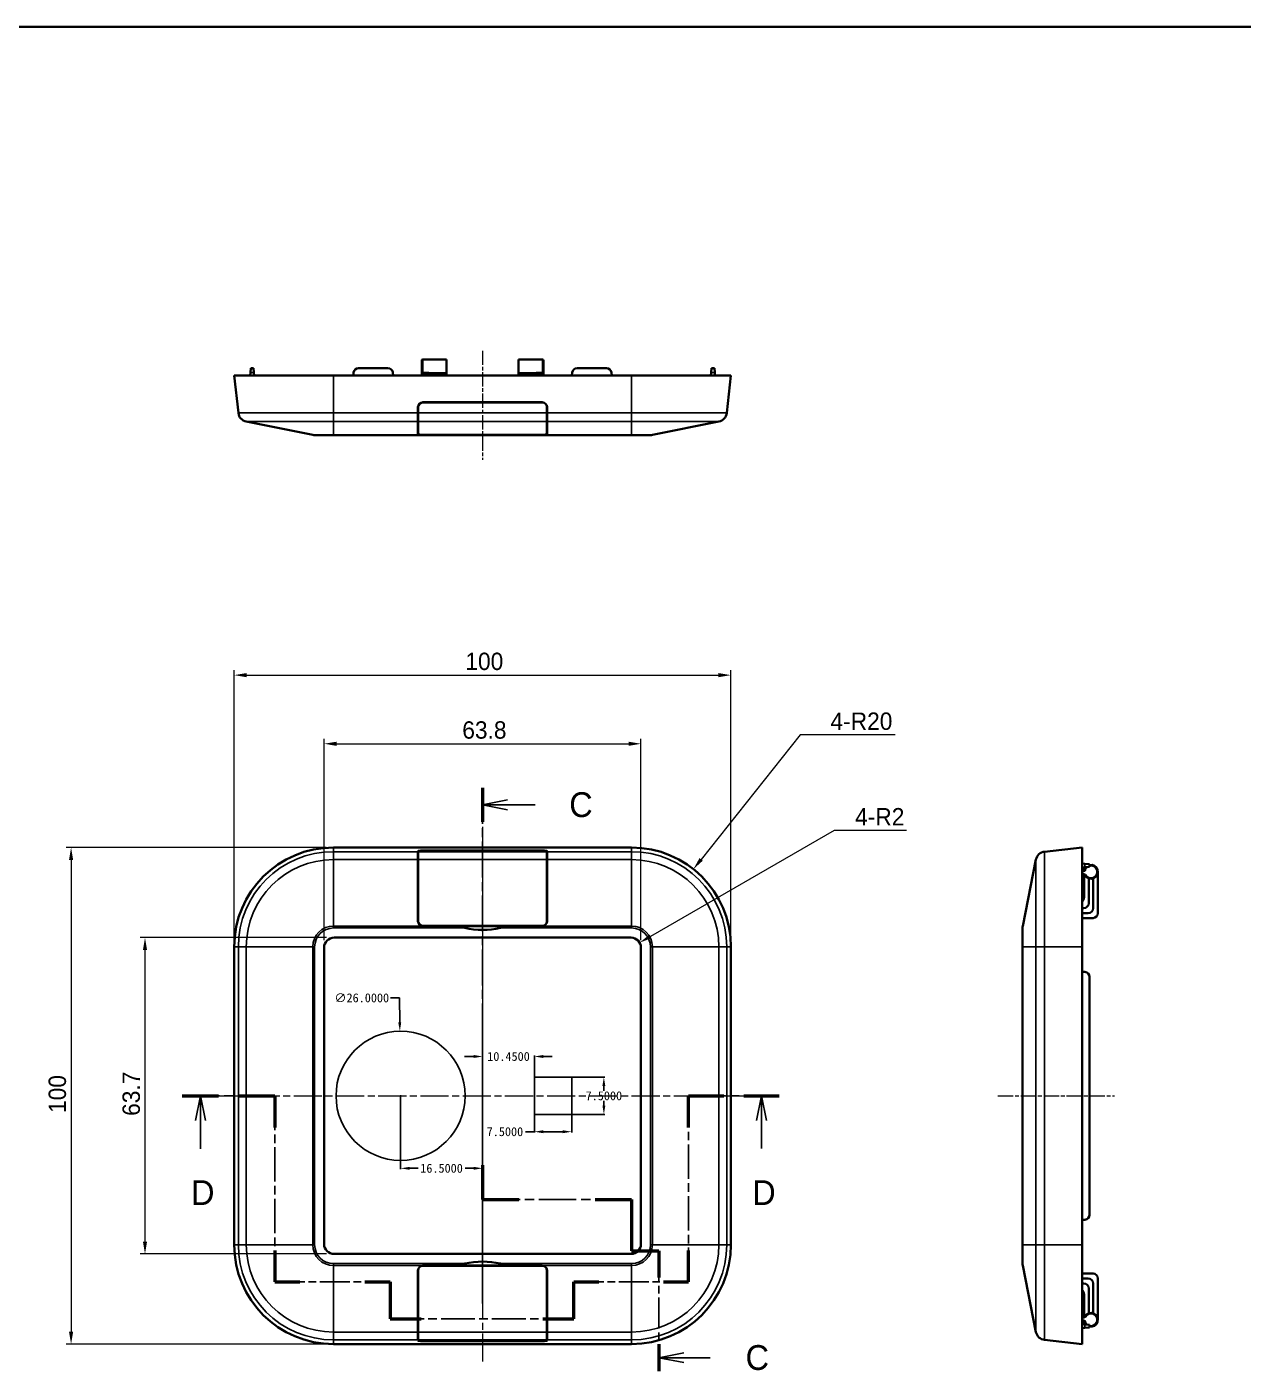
# Model space of a CAD drawing. Header units: millimetres. Extents: x -225 to 2542, y -269 to 293.
# Drawn here: x 1108.8 to 1353.6, y 22 to 292.7 of the extents above; entities that cross this region are included whole.
import ezdxf

# ---------------------------------------------------------------- set-up
doc = ezdxf.new("R2010")
doc.units = ezdxf.units.MM
doc.linetypes.add('CHAIN', pattern=[0.3543, 0.2362, -0.0295, 0.0591, -0.0295])
doc.layers.get('Defpoints').update_dxf_attribs({"lineweight": 25})
for name, color, linetype, lineweight in [('Border (ISO)', 7, 'Continuous', 35), ('Centerline (ISO)', 131, 'Continuous', 18), ('Dimension (ISO)', 7, 'Continuous', 18), ('Section Line (ISO)', 7, 'CHAIN', 25), ('Visible (ISO)', 7, 'Continuous', 35), ('Visible Narrow (ISO)', 7, 'Continuous', 25)]:
    doc.layers.add(name, color=color, linetype=linetype, lineweight=lineweight)
doc.styles.add('Note Text (TK)', font='MS PGothic.ttf')
doc.dimstyles.new('Default - Method 1b (TK)', dxfattribs={"dimtxt": 2.5, "dimasz": 2.5, "dimexe": 1, "dimexo": 1.5, "dimgap": 1, "dimtad": 1, "dimtoh": 1, "dimrnd": 1e-08, "dimdsep": 46, "dimtxsty": 'Note Text (TK)', "dimcen": 0.09, "dimdle": 5, "dimclrd": 100, "dimclre": 100, "dimclrt": 7, "dimadec": 1, "dimazin": 1, "dimtfac": 1, "dimtmove": 0, "dimatfit": 3, "dimfxl": 1, "dimtolj": 1, "dimlwd": -1, "dimlwe": -1, "dimarcsym": 0})
doc.dimstyles.get("Standard").update_dxf_attribs({"dimtxt": 0.18, "dimasz": 0.18, "dimexe": 0.18, "dimexo": 0.0625, "dimgap": 0.09, "dimtad": 0, "dimtih": 1, "dimtoh": 1, "dimdec": 4, "dimzin": 0, "dimdsep": 46, "dimtxsty": 'Standard', "dimcen": 0.09, "dimadec": 0, "dimazin": 0, "dimtfac": 1, "dimtdec": 4, "dimtofl": 0, "dimtmove": 0, "dimatfit": 3, "dimfxl": 1, "dimtolj": 1, "dimtzin": 0, "dimarcsym": 0})
doc.dimstyles.new('Standard$0', dxfattribs={"dimtxt": 0.18, "dimasz": 0.18, "dimexe": 0.18, "dimexo": 0.0625, "dimgap": 0.09, "dimtad": 0, "dimtih": 1, "dimtoh": 1, "dimdec": 4, "dimzin": 0, "dimdsep": 46, "dimtxsty": 'Standard', "dimcen": 0.09, "dimadec": 0, "dimazin": 0, "dimtfac": 1, "dimtdec": 4, "dimtofl": 0, "dimtmove": 0, "dimatfit": 3, "dimfxl": 1, "dimtolj": 1, "dimtzin": 0, "dimarcsym": 0})

# ---------------------------------------------------------------- blocks, each defined once
blk = doc.blocks.new('図面枠 tk図枠')
at = {"layer": 'Border (ISO)'}
blk.add_line((14.5, 289), (405.5, 289), dxfattribs=at)
blk = doc.blocks.new('2dTransSection2')
at = {"layer": 'Section Line (ISO)', "linetype": 'CHAIN', "ltscale": 15.950721}
blk.add_line((100.32, 181.37), (109.63, 181.37), dxfattribs=at)
at = {"layer": 'Section Line (ISO)', "linetype": 'Continuous', "lineweight": 50}
for p, q in [((100.32, 181.37), (103.98, 181.37)), ((105.98, 181.37), (109.63, 181.37)), ((109.63, 181.37), (109.63, 178.18)), ((151.3, 178.18), (151.3, 181.37)), ((151.3, 181.37), (154.86, 181.37)), ((156.86, 181.37), (160.42, 181.37)), ((109.63, 165.8), (109.63, 162.62)), ((151.3, 162.62), (151.3, 165.8)), ((109.63, 162.62), (112.17, 162.62)), ((118.71, 162.62), (121.25, 162.62)), ((121.25, 162.62), (121.25, 158.9)), ((139.75, 158.9), (139.75, 162.62)), ((139.75, 162.62), (142.27, 162.62)), ((148.78, 162.62), (151.3, 162.62)), ((121.25, 158.9), (124.37, 158.9)), ((136.62, 158.9), (139.75, 158.9))]:
    blk.add_line(p, q, dxfattribs=at)
at = {"layer": 'Section Line (ISO)', "linetype": 'Continuous'}
for p, q in [((102.15, 181.37), (101.65, 178.87)), ((102.15, 178.87), (102.15, 181.37)), ((102.65, 178.87), (102.15, 181.37)), ((158.64, 181.37), (158.14, 178.87)), ((158.64, 178.87), (158.64, 181.37)), ((159.14, 178.87), (158.64, 181.37)), ((102.15, 176.04), (102.15, 178.87)), ((158.64, 176.06), (158.64, 178.87))]:
    blk.add_line(p, q, dxfattribs=at)
at = {"layer": 'Section Line (ISO)', "linetype": 'CHAIN', "ltscale": 14.64201}
blk.add_line((109.63, 181.37), (109.63, 162.62), dxfattribs=at)
at = {"layer": 'Section Line (ISO)', "linetype": 'CHAIN', "ltscale": 14.642762}
blk.add_line((151.3, 162.62), (151.3, 181.37), dxfattribs=at)
at = {"layer": 'Section Line (ISO)', "linetype": 'CHAIN', "ltscale": 15.685073}
blk.add_line((151.3, 181.37), (160.42, 181.37), dxfattribs=at)
at = {"layer": 'Section Line (ISO)', "linetype": 'CHAIN', "ltscale": 12.816586}
blk.add_line((109.63, 162.62), (121.25, 162.62), dxfattribs=at)
at = {"layer": 'Section Line (ISO)', "linetype": 'CHAIN', "ltscale": 4.131394}
blk.add_line((121.25, 162.62), (121.25, 158.9), dxfattribs=at)
at = {"layer": 'Section Line (ISO)', "linetype": 'CHAIN', "ltscale": 4.126684}
blk.add_line((139.75, 158.9), (139.75, 162.62), dxfattribs=at)
at = {"layer": 'Section Line (ISO)', "linetype": 'CHAIN', "ltscale": 12.753641}
blk.add_line((139.75, 162.62), (151.3, 162.62), dxfattribs=at)
at = {"layer": 'Section Line (ISO)', "linetype": 'CHAIN', "ltscale": 14.463778}
blk.add_line((121.25, 158.9), (139.75, 158.9), dxfattribs=at)
at = {"layer": 'Section Line (ISO)', "char_height": 2.5, "attachment_point": 7, "style": 'Note Text (TK)'}
for insert in [(101.21, 170.37), (157.7, 170.37)]:
    blk.add_mtext('D', dxfattribs=dict(at, insert=insert))
blk = doc.blocks.new('2dTransSection3')
at = {"layer": 'Section Line (ISO)', "linetype": 'CHAIN', "ltscale": 15.327406}
blk.add_line((130.55, 212.39), (130.55, 170.94), dxfattribs=at)
at = {"layer": 'Section Line (ISO)', "linetype": 'Continuous', "lineweight": 50}
for p, q in [((130.55, 212.39), (130.55, 208.96)), ((130.55, 174.37), (130.55, 170.94)), ((130.55, 170.94), (134.22, 170.94)), ((141.89, 170.94), (145.55, 170.94)), ((145.55, 170.94), (145.55, 165.77)), ((145.55, 165.77), (148.3, 165.77)), ((148.3, 165.77), (148.3, 163.06)), ((148.3, 156.35), (148.3, 153.65))]:
    blk.add_line(p, q, dxfattribs=at)
at = {"layer": 'Section Line (ISO)', "linetype": 'Continuous'}
for p, q in [((133.05, 211.17), (130.55, 210.67)), ((133.05, 210.67), (130.55, 210.67)), ((130.55, 210.67), (133.05, 210.17)), ((135.84, 210.67), (133.05, 210.67)), ((150.8, 155.5), (148.3, 155)), ((150.8, 155), (148.3, 155)), ((148.3, 155), (150.8, 154.5)), ((153.48, 155), (150.8, 155))]:
    blk.add_line(p, q, dxfattribs=at)
at = {"layer": 'Section Line (ISO)', "linetype": 'CHAIN', "ltscale": 15.993979}
blk.add_line((130.55, 170.94), (145.55, 170.94), dxfattribs=at)
at = {"layer": 'Section Line (ISO)', "linetype": 'CHAIN', "ltscale": 5.747015}
blk.add_line((145.55, 170.94), (145.55, 165.77), dxfattribs=at)
at = {"layer": 'Section Line (ISO)', "linetype": 'CHAIN', "ltscale": 3.056541}
blk.add_line((145.55, 165.77), (148.3, 165.77), dxfattribs=at)
at = {"layer": 'Section Line (ISO)', "linetype": 'CHAIN', "ltscale": 13.289129}
blk.add_line((148.3, 165.77), (148.3, 153.65), dxfattribs=at)
at = {"layer": 'Section Line (ISO)', "char_height": 2.5, "attachment_point": 7, "style": 'Note Text (TK)'}
for insert in [(139.28, 209.4), (157.03, 153.73)]:
    blk.add_mtext('C', dxfattribs=dict(at, insert=insert))
blk = doc.blocks.new('*D42')
at = {"layer": 'Defpoints', "color": 0, "transparency": 16777216}
for p in [(1232.41, 148.33), (1168.61, 107.28), (1232.41, 107.28)]:
    blk.add_point(p, dxfattribs=at)
at = {"layer": 'Dimension (ISO)', "color": 100, "transparency": 16777216}
for p, q in [((1168.61, 108.78), (1168.61, 149.33)), ((1232.41, 108.78), (1232.41, 149.33)), ((1171.11, 148.33), (1229.91, 148.33))]:
    blk.add_line(p, q, dxfattribs=at)
for points in [[(1171.11, 148.74), (1171.11, 147.91), (1168.61, 148.33)], [(1229.91, 148.74), (1229.91, 147.91), (1232.41, 148.33)]]:
    blk.add_solid(points, dxfattribs=at)
at = {"layer": 'Dimension (ISO)', "color": 7, "transparency": 16777216, "insert": (1196.43, 151.08), "char_height": 3.5, "attachment_point": 4, "style": 'Note Text (TK)'}
blk.add_mtext('\\A1;63.8', dxfattribs=at)
blk = doc.blocks.new('*D43')
at = {"layer": 'Defpoints', "color": 0, "transparency": 16777216}
for p in [(1170.61, 109.28), (1132.55, 45.58), (1170.61, 45.58)]:
    blk.add_point(p, dxfattribs=at)
at = {"layer": 'Dimension (ISO)', "color": 100, "transparency": 16777216}
for p, q in [((1169.11, 109.28), (1131.55, 109.28)), ((1132.55, 106.78), (1132.55, 48.08)), ((1169.11, 45.58), (1131.55, 45.58))]:
    blk.add_line(p, q, dxfattribs=at)
for points in [[(1132.13, 106.78), (1132.97, 106.78), (1132.55, 109.28)], [(1132.13, 48.08), (1132.97, 48.08), (1132.55, 45.58)]]:
    blk.add_solid(points, dxfattribs=at)
at = {"layer": 'Dimension (ISO)', "color": 7, "transparency": 16777216, "insert": (1129.8, 73.39), "char_height": 3.5, "attachment_point": 4, "rotation": 90, "style": 'Note Text (TK)'}
blk.add_mtext('\\A1;63.7', dxfattribs=at)
blk = doc.blocks.new('*D44')
at = {"layer": 'Defpoints', "color": 0, "transparency": 16777216}
for p in [(1170.51, 127.43), (1117.67, 27.43), (1170.51, 27.43)]:
    blk.add_point(p, dxfattribs=at)
at = {"layer": 'Dimension (ISO)', "color": 100, "transparency": 16777216}
for p, q in [((1169.01, 127.43), (1116.67, 127.43)), ((1117.67, 124.93), (1117.67, 29.93)), ((1169.01, 27.43), (1116.67, 27.43))]:
    blk.add_line(p, q, dxfattribs=at)
for points in [[(1117.25, 124.93), (1118.09, 124.93), (1117.67, 127.43)], [(1117.25, 29.93), (1118.09, 29.93), (1117.67, 27.43)]]:
    blk.add_solid(points, dxfattribs=at)
at = {"layer": 'Dimension (ISO)', "color": 7, "transparency": 16777216, "insert": (1114.92, 73.97), "char_height": 3.5, "attachment_point": 4, "rotation": 90, "style": 'Note Text (TK)'}
blk.add_mtext('\\A1;100', dxfattribs=at)
blk = doc.blocks.new('*D45')
at = {"layer": 'Defpoints', "color": 0, "transparency": 16777216}
for p in [(1250.51, 162.15), (1150.51, 107.43), (1250.51, 107.43)]:
    blk.add_point(p, dxfattribs=at)
at = {"layer": 'Dimension (ISO)', "color": 100, "transparency": 16777216}
for p, q in [((1150.51, 108.93), (1150.51, 163.15)), ((1250.51, 108.93), (1250.51, 163.15)), ((1153.01, 162.15), (1248.01, 162.15))]:
    blk.add_line(p, q, dxfattribs=at)
for points in [[(1153.01, 162.56), (1153.01, 161.73), (1150.51, 162.15)], [(1248.01, 162.56), (1248.01, 161.73), (1250.51, 162.15)]]:
    blk.add_solid(points, dxfattribs=at)
at = {"layer": 'Dimension (ISO)', "color": 7, "transparency": 16777216, "insert": (1197.05, 164.9), "char_height": 3.5, "attachment_point": 4, "style": 'Note Text (TK)'}
blk.add_mtext('\\A1;100', dxfattribs=at)
blk = doc.blocks.new('*D46')
at = {"layer": 'Defpoints', "color": 0, "transparency": 16777216}
for p in [(1230.41, 107.28), (1232.14, 108.28)]:
    blk.add_point(p, dxfattribs=at)
at = {"layer": 'Dimension (ISO)', "color": 100, "transparency": 16777216}
for p, q in [((1271.29, 130.88), (1234.31, 109.53)), ((1285.9, 130.88), (1271.29, 130.88))]:
    blk.add_line(p, q, dxfattribs=at)
blk.add_solid([(1234.1, 109.89), (1234.52, 109.17), (1232.14, 108.28)], dxfattribs=at)
at = {"layer": 'Dimension (ISO)', "color": 7, "transparency": 16777216, "insert": (1275.52, 133.63), "char_height": 3.5, "attachment_point": 4, "style": 'Note Text (TK)'}
blk.add_mtext('\\A1;4-R2', dxfattribs=at)
blk = doc.blocks.new('*D47')
at = {"layer": 'Defpoints', "color": 0, "transparency": 16777216}
for p in [(1242.96, 123.08), (1230.51, 107.43)]:
    blk.add_point(p, dxfattribs=at)
at = {"layer": 'Dimension (ISO)', "color": 100, "transparency": 16777216}
for p, q in [((1264.46, 150.1), (1244.52, 125.04)), ((1283.57, 150.1), (1264.46, 150.1))]:
    blk.add_line(p, q, dxfattribs=at)
blk.add_solid([(1244.19, 125.3), (1244.85, 124.78), (1242.96, 123.08)], dxfattribs=at)
at = {"layer": 'Dimension (ISO)', "color": 7, "transparency": 16777216, "insert": (1270.56, 152.85), "char_height": 3.5, "attachment_point": 4, "style": 'Note Text (TK)'}
blk.add_mtext('\\A1;4-R20', dxfattribs=at)
blk = doc.blocks.new('*D116')
at = {"color": 0, "linetype": 'ByBlock', "lineweight": -2, "transparency": 16777216}
for p, q in [((1184.01, 77.37), (1184.01, 62.65)), ((1200.51, 77.37), (1200.51, 62.65)), ((1185.81, 62.83), (1187.52, 62.83)), ((1198.71, 62.83), (1197, 62.83))]:
    blk.add_line(p, q, dxfattribs=at)
at = {"color": 0, "transparency": 16777216}
for points in [[(1185.81, 63.13), (1185.81, 62.53), (1184.01, 62.83)], [(1198.71, 63.13), (1198.71, 62.53), (1200.51, 62.83)]]:
    blk.add_solid(points, dxfattribs=at)
at = {"layer": 'Defpoints', "color": 0, "transparency": 16777216}
for p in [(1184.01, 77.43), (1200.51, 77.43), (1200.51, 62.83)]:
    blk.add_point(p, dxfattribs=at)
at = {"color": 0, "transparency": 16777216, "insert": (1192.26, 62.83), "char_height": 1.8, "attachment_point": 5}
blk.add_mtext('\\A1;16.5000', dxfattribs=at)
blk = doc.blocks.new('*D117')
at = {"color": 0, "linetype": 'ByBlock', "lineweight": -2, "transparency": 16777216}
for p, q in [((1181.98, 97.15), (1183.78, 97.15)), ((1183.78, 97.15), (1183.84, 92.23))]:
    blk.add_line(p, q, dxfattribs=at)
at = {"color": 0, "lineweight": -2, "transparency": 16777216}
for p, q in [((1183.92, 77.43), (1184.1, 77.43)), ((1184.01, 77.34), (1184.01, 77.52))]:
    blk.add_line(p, q, dxfattribs=at)
at = {"color": 0, "transparency": 16777216}
blk.add_solid([(1184.14, 92.23), (1183.54, 92.23), (1183.86, 90.43)], dxfattribs=at)
at = {"layer": 'Defpoints', "color": 0, "transparency": 16777216}
for p in [(1183.86, 90.43), (1184.16, 64.43)]:
    blk.add_point(p, dxfattribs=at)
at = {"color": 0, "transparency": 16777216, "insert": (1176.19, 97.15), "char_height": 1.8, "attachment_point": 5}
blk.add_mtext('\\A1;∅26.0000', dxfattribs=at)
blk = doc.blocks.new('*D118')
at = {"color": 0, "linetype": 'ByBlock', "lineweight": -2, "transparency": 16777216}
for p, q in [((1198.71, 85.35), (1196.91, 85.35)), ((1200.51, 77.49), (1200.51, 85.53)), ((1210.96, 77.49), (1210.96, 85.53)), ((1212.76, 85.35), (1214.56, 85.35))]:
    blk.add_line(p, q, dxfattribs=at)
at = {"color": 0, "transparency": 16777216}
for points in [[(1198.71, 85.65), (1198.71, 85.05), (1200.51, 85.35)], [(1212.76, 85.65), (1212.76, 85.05), (1210.96, 85.35)]]:
    blk.add_solid(points, dxfattribs=at)
at = {"layer": 'Defpoints', "color": 0, "transparency": 16777216}
for p in [(1200.51, 85.35), (1200.51, 77.43), (1210.96, 77.43)]:
    blk.add_point(p, dxfattribs=at)
at = {"color": 0, "transparency": 16777216, "insert": (1205.74, 85.35), "char_height": 1.8, "attachment_point": 5}
blk.add_mtext('\\A1;10.4500', dxfattribs=at)
blk = doc.blocks.new('*D119')
at = {"color": 0, "linetype": 'ByBlock', "lineweight": -2, "transparency": 16777216}
for p, q in [((1218.52, 81.18), (1225.12, 81.18)), ((1224.94, 79.38), (1224.94, 78.42)), ((1224.94, 75.48), (1224.94, 76.44)), ((1218.52, 73.68), (1225.12, 73.68))]:
    blk.add_line(p, q, dxfattribs=at)
at = {"color": 0, "transparency": 16777216}
for points in [[(1224.64, 79.38), (1225.24, 79.38), (1224.94, 81.18)], [(1224.64, 75.48), (1225.24, 75.48), (1224.94, 73.68)]]:
    blk.add_solid(points, dxfattribs=at)
at = {"layer": 'Defpoints', "color": 0, "transparency": 16777216}
for p in [(1218.46, 81.18), (1218.46, 73.68), (1224.94, 73.68)]:
    blk.add_point(p, dxfattribs=at)
at = {"color": 0, "transparency": 16777216, "insert": (1224.94, 77.43), "char_height": 1.8, "attachment_point": 5}
blk.add_mtext('\\A1;7.5000', dxfattribs=at)
blk = doc.blocks.new('*D120')
at = {"color": 0, "linetype": 'ByBlock', "lineweight": -2, "transparency": 16777216}
for p, q in [((1210.96, 73.62), (1210.96, 70.02)), ((1218.46, 73.62), (1218.46, 70.02)), ((1210.96, 70.2), (1209.16, 70.2)), ((1216.66, 70.2), (1212.76, 70.2))]:
    blk.add_line(p, q, dxfattribs=at)
at = {"color": 0, "transparency": 16777216}
for points in [[(1212.76, 70.5), (1212.76, 69.9), (1210.96, 70.2)], [(1216.66, 70.5), (1216.66, 69.9), (1218.46, 70.2)]]:
    blk.add_solid(points, dxfattribs=at)
at = {"layer": 'Defpoints', "color": 0, "transparency": 16777216}
for p in [(1210.96, 73.68), (1218.46, 73.68), (1210.96, 70.2)]:
    blk.add_point(p, dxfattribs=at)
at = {"color": 0, "transparency": 16777216, "insert": (1205.02, 70.2), "char_height": 1.8, "attachment_point": 5}
blk.add_mtext('\\A1;7.5000', dxfattribs=at)

msp = doc.modelspace()

# ---------------------------------------------------------------- linework, layer by layer
for p, q in [((1200.5106, 77.43177), (1200.5106, 92.54177)), ((1200.5106, 77.43177), (1200.5106, 92.54177)), ((1200.5106, 62.56677), (1200.5106, 89.02677)), ((1210.9606, 73.68177), (1210.9606, 81.18177)), ((1210.9606, 81.18177), (1214.7106, 81.18177)), ((1214.7106, 81.18177), (1218.4606, 81.18177)), ((1218.4606, 81.18177), (1218.4606, 73.68177)), ((1200.5106, 77.43177), (1200.5106, 62.32177)), ((1200.5106, 77.43177), (1200.5106, 60.93177)), ((1218.4606, 73.68177), (1210.9606, 73.68177)), ((1200.5106, 62.07677), (1200.5106, 35.61677))]:
    msp.add_line(p, q)
msp.add_circle((1184.0106, 77.43177), 13)
at = {"layer": 'Centerline (ISO)', "linetype": 'CHAIN', "ltscale": 12.196047}
msp.add_line((1200.5106, 227.49104), (1200.5106, 205.53988), dxfattribs=at)
at = {"layer": 'Centerline (ISO)', "linetype": 'CHAIN', "ltscale": 23.990969}
for p, q in [((1200.5106, 131.59327), (1200.5106, 23.27027)), ((1145.5106, 77.43177), (1254.6721, 77.43177))]:
    msp.add_line(p, q, dxfattribs=at)
at = {"layer": 'Centerline (ISO)', "linetype": 'CHAIN', "ltscale": 13.035008}
msp.add_line((1304.25656, 77.43177), (1327.71772, 77.43177), dxfattribs=at)
at = {"layer": 'Visible (ISO)'}
for p, q in [((1188.2606, 223.11356), (1188.2606, 225.49104)), ((1190.2606, 225.69104), (1188.4606, 225.69104)), ((1190.2606, 225.69104), (1193.2606, 225.69104)), ((1193.2606, 222.94104), (1193.2606, 225.69104)), ((1207.7606, 225.69104), (1210.7606, 225.69104)), ((1207.7606, 225.69104), (1207.7606, 222.94104)), ((1212.5606, 225.69104), (1210.7606, 225.69104)), ((1212.7606, 225.49104), (1212.7606, 223.11356)), ((1170.5106, 222.49104), (1150.5106, 222.49104)), ((1151.34911, 214.94453), (1150.5106, 222.49104)), ((1153.7106, 222.49104), (1153.76197, 223.0782)), ((1153.76197, 223.0782), (1153.84184, 223.99104)), ((1154.40399, 223.99104), (1153.84184, 223.99104)), ((1154.40399, 223.99104), (1154.48385, 223.0782)), ((1154.53522, 222.49104), (1154.48385, 223.0782)), ((1230.5106, 222.49104), (1170.5106, 222.49104)), ((1174.5106, 222.49104), (1174.56197, 223.0782)), ((1181.46304, 223.99104), (1175.55817, 223.99104)), ((1182.5106, 222.49104), (1182.45923, 223.0782)), ((1188.2606, 223.11356), (1188.2606, 222.49104)), ((1188.31483, 222.61192), (1188.3106, 222.49104)), ((1188.31483, 222.61192), (1188.32489, 222.90023)), ((1188.32489, 222.90023), (1188.32855, 223.00499)), ((1189.70163, 223.00499), (1188.32855, 223.00499)), ((1189.70163, 223.00499), (1189.7031, 222.9212)), ((1189.70275, 222.94104), (1193.2606, 222.94104)), ((1193.2606, 222.94104), (1193.2606, 222.49104)), ((1207.7606, 222.94104), (1207.7606, 222.49104)), ((1207.7606, 222.94104), (1211.31846, 222.94104)), ((1211.31811, 222.9212), (1211.31958, 223.00499)), ((1211.31958, 223.00499), (1212.69266, 223.00499)), ((1212.69266, 223.00499), (1212.69632, 222.90023)), ((1212.70638, 222.61192), (1212.69632, 222.90023)), ((1212.7106, 222.49104), (1212.70638, 222.61192)), ((1212.7606, 222.49104), (1212.7606, 223.11356)), ((1218.5106, 222.49104), (1218.56197, 223.0782)), ((1225.46304, 223.99104), (1219.55817, 223.99104)), ((1226.5106, 222.49104), (1226.45923, 223.0782)), ((1230.5106, 222.49104), (1250.5106, 222.49104)), ((1246.48599, 222.49104), (1246.53736, 223.0782)), ((1246.53736, 223.0782), (1246.61722, 223.99104)), ((1247.17937, 223.99104), (1246.61722, 223.99104)), ((1247.17937, 223.99104), (1247.25923, 223.0782)), ((1247.3106, 222.49104), (1247.25923, 223.0782)), ((1249.6721, 214.94453), (1250.5106, 222.49104)), ((1188.4606, 217.04104), (1212.5606, 217.04104)), ((1188.5106, 217.09104), (1212.5106, 217.09104)), ((1189.80486, 217.09104), (1189.80573, 217.04104)), ((1193.2606, 217.09104), (1193.2606, 217.04104)), ((1207.7606, 217.09104), (1207.7606, 217.04104)), ((1211.21547, 217.04104), (1211.21635, 217.09104)), ((1187.5106, 214.94453), (1187.5106, 216.09104)), ((1187.5106, 214.94453), (1187.5106, 213.20423)), ((1187.5606, 214.94453), (1187.5606, 216.14104)), ((1187.5606, 214.94453), (1187.5606, 213.20423)), ((1213.4606, 216.14104), (1213.4606, 214.94453)), ((1213.4606, 213.20423), (1213.4606, 214.94453)), ((1213.5106, 216.09104), (1213.5106, 214.94453)), ((1213.5106, 213.20423), (1213.5106, 214.94453)), ((1166.31641, 210.52988), (1152.94464, 213.20423)), ((1187.5106, 210.72988), (1187.5106, 213.20423)), ((1187.5606, 210.71988), (1187.5606, 213.20423)), ((1213.4606, 213.20423), (1213.4606, 210.71988)), ((1213.5106, 213.20423), (1213.5106, 210.72988)), ((1234.7048, 210.52988), (1248.07657, 213.20423)), ((1170.5106, 210.49104), (1166.70864, 210.49104)), ((1170.5106, 210.49104), (1196.91857, 210.49104)), ((1212.5606, 210.53988), (1188.4606, 210.53988)), ((1195.5106, 210.52988), (1188.5106, 210.52988)), ((1195.5106, 210.52988), (1195.5106, 210.53988)), ((1204.10263, 210.49104), (1196.91857, 210.49104)), ((1204.10263, 210.49104), (1230.5106, 210.49104)), ((1205.5106, 210.53988), (1205.5106, 210.52988)), ((1212.5106, 210.52988), (1205.5106, 210.52988)), ((1234.31257, 210.49104), (1230.5106, 210.49104)), ((1230.5106, 127.43177), (1170.5106, 127.43177)), ((1321.21772, 127.43177), (1313.67121, 126.59327)), ((1321.21772, 127.43177), (1321.21772, 107.43177)), ((1187.5106, 126.59327), (1187.5106, 126.72066)), ((1187.5106, 126.59327), (1187.5106, 124.99774)), ((1187.5106, 112.62597), (1187.5106, 124.99774)), ((1187.5606, 126.59327), (1187.5606, 126.72622)), ((1187.5606, 126.59327), (1187.5606, 124.99774)), ((1187.5606, 112.57597), (1187.5606, 124.99774)), ((1188.4606, 126.82622), (1212.5606, 126.82622)), ((1188.5106, 126.83177), (1212.5106, 126.83177)), ((1213.4606, 126.72622), (1213.4606, 126.59327)), ((1213.4606, 124.99774), (1213.4606, 126.59327)), ((1213.4606, 124.99774), (1213.4606, 112.57597)), ((1213.5106, 126.72066), (1213.5106, 126.59327)), ((1213.5106, 124.99774), (1213.5106, 126.59327)), ((1213.5106, 124.99774), (1213.5106, 112.62597)), ((1311.93091, 124.99774), (1309.25656, 111.62597)), ((1321.21772, 124.23177), (1321.80487, 124.1804)), ((1321.21772, 123.40716), (1321.80487, 123.45853)), ((1321.21772, 122.73177), (1321.60604, 123.00914)), ((1321.66772, 122.90258), (1321.21772, 122.68853)), ((1321.21772, 122.06353), (1321.79006, 121.85883)), ((1321.61772, 117.43177), (1321.61772, 121.92047)), ((1321.80487, 124.1804), (1322.71772, 124.10054)), ((1322.71772, 123.53839), (1321.80487, 123.45853)), ((1322.71772, 123.53839), (1322.71772, 124.10054)), ((1324.41772, 114.23177), (1324.41772, 122.53177)), ((1322.56772, 116.23177), (1322.56772, 121.20607)), ((1323.46772, 121.20607), (1323.46772, 115.23177)), ((1321.21772, 115.23177), (1321.56772, 115.23177)), ((1322.46772, 114.23177), (1321.21772, 114.23177)), ((1212.5606, 111.67597), (1188.4606, 111.67597)), ((1195.5106, 111.62597), (1188.5106, 111.62597)), ((1195.5106, 111.62597), (1205.5106, 111.62597)), ((1212.5106, 111.62597), (1205.5106, 111.62597)), ((1309.21772, 107.43177), (1309.21772, 111.23373)), ((1323.41772, 113.23177), (1321.21772, 113.23177)), ((1170.6106, 109.28177), (1230.4106, 109.28177)), ((1150.5106, 107.43177), (1150.5106, 47.43177)), ((1168.6106, 47.58177), (1168.6106, 107.28177)), ((1232.4106, 107.28177), (1232.4106, 47.58177)), ((1250.5106, 107.43177), (1250.5106, 47.43177)), ((1309.21772, 107.43177), (1309.21772, 47.43177)), ((1321.21772, 107.43177), (1321.21772, 47.43177)), ((1321.21772, 102.43177), (1321.80487, 102.3804)), ((1322.71772, 53.47934), (1322.71772, 101.38421)), ((1321.21772, 52.43177), (1321.80487, 52.48314)), ((1309.21772, 43.62981), (1309.21772, 47.43177)), ((1321.21772, 27.43177), (1321.21772, 47.43177)), ((1230.4106, 45.58177), (1170.6106, 45.58177)), ((1187.5106, 29.86581), (1187.5106, 42.23758)), ((1187.5606, 29.86581), (1187.5606, 42.28758)), ((1188.4606, 43.18758), (1212.5606, 43.18758)), ((1188.5106, 43.23758), (1195.5106, 43.23758)), ((1205.5106, 43.23758), (1195.5106, 43.23758)), ((1205.5106, 43.23758), (1212.5106, 43.23758)), ((1213.4606, 42.28758), (1213.4606, 29.86581)), ((1213.5106, 42.23758), (1213.5106, 29.86581)), ((1311.93091, 29.86581), (1309.25656, 43.23758)), ((1323.41772, 41.63177), (1321.21772, 41.63177)), ((1321.21772, 40.63177), (1322.46772, 40.63177)), ((1324.41772, 40.63177), (1324.41772, 32.33177)), ((1321.56772, 39.63177), (1321.21772, 39.63177)), ((1322.56772, 33.65748), (1322.56772, 38.63177)), ((1323.46772, 39.63177), (1323.46772, 33.65748)), ((1321.61772, 37.43177), (1321.61772, 32.94308)), ((1321.79006, 33.00472), (1321.21772, 32.80002)), ((1187.5106, 29.86581), (1187.5106, 28.27027)), ((1187.5606, 29.86581), (1187.5606, 28.27027)), ((1213.4606, 28.27027), (1213.4606, 29.86581)), ((1213.5106, 28.27027), (1213.5106, 29.86581)), ((1321.21772, 32.17502), (1321.66772, 31.96096)), ((1321.60604, 31.8544), (1321.21772, 32.13177)), ((1321.21772, 31.45639), (1321.80487, 31.40502)), ((1321.21772, 30.63177), (1321.80487, 30.68314)), ((1321.80487, 31.40502), (1322.71772, 31.32516)), ((1322.71772, 30.76301), (1321.80487, 30.68314)), ((1322.71772, 30.76301), (1322.71772, 31.32516)), ((1230.5106, 27.43177), (1170.5106, 27.43177)), ((1187.5106, 28.14288), (1187.5106, 28.27027)), ((1187.5606, 28.13733), (1187.5606, 28.27027)), ((1212.5606, 28.03733), (1188.4606, 28.03733)), ((1212.5106, 28.03177), (1188.5106, 28.03177)), ((1213.4606, 28.27027), (1213.4606, 28.13733)), ((1213.5106, 28.27027), (1213.5106, 28.14288)), ((1321.21772, 27.43177), (1313.67121, 28.27027))]:
    msp.add_line(p, q, dxfattribs=at)
for centre, radius, start, end in [((1188.4606, 225.49104), 0.2, 90, 180), ((1212.5606, 225.49104), 0.2, 0, 90), ((1175.55817, 222.99104), 1, 90, 175), ((1181.46304, 222.99104), 1, 5, 90), ((1219.55817, 222.99104), 1, 90, 175), ((1225.46304, 222.99104), 1, 5, 90), ((1188.5106, 216.09104), 1, 90, 180), ((1188.4606, 216.14104), 0.9, 90, 180), ((1187.45346, 216.21045), 3.20714, 15.0095926, 15.9364478), ((1187.45346, 216.41045), 3.20714, 11.3393726, 12.2519047), ((1187.45346, 216.61045), 3.20714, 7.7157826, 8.6181966), ((1187.45346, 216.81045), 3.20714, 4.1230297, 5.0191418), ((1213.56775, 216.81045), 3.20714, 174.9808582, 175.8769703), ((1213.56775, 216.61045), 3.20714, 171.3818034, 172.2842174), ((1213.56775, 216.41045), 3.20714, 167.7480953, 168.6606274), ((1213.56775, 216.21045), 3.20714, 164.0635522, 164.9904074), ((1212.5106, 216.09104), 1, 0, 90), ((1212.5606, 216.14104), 0.9, 0, 90), ((1153.33687, 215.1654), 2, 186.3401917, 258.6900675), ((1247.68434, 215.1654), 2, 281.3099325, 353.6598083), ((1166.70864, 212.49104), 2, 258.6900675, 270), ((1234.31257, 212.49104), 2, 270, 281.3099325), ((1170.5106, 107.43177), 20, 90, 180), ((1230.5106, 107.43177), 20, 0, 90), ((1313.89207, 124.6055), 2, 96.3401917, 168.6900675), ((1321.43167, 123.25326), 0.3, 305.5376778, 39.9722426), ((1323.01772, 122.53177), 1.4, 137.6967903, 164.6411144), ((1323.01772, 122.53177), 1.4, 208.7295891, 102.3736251), ((1320.41772, 117.43177), 1.2, 311.8103149, 0), ((1321.56772, 116.23177), 1, 270, 0), ((1322.46772, 115.23177), 1, 270, 0), ((1323.41772, 114.23177), 1, 270, 0), ((1188.5106, 112.62597), 1, 180, 270), ((1188.4606, 112.57597), 0.9, 180, 270), ((1200.5106, 126.85097), 16.025, 257.0470027, 282.9529973), ((1212.5106, 112.62597), 1, 270, 0), ((1212.5606, 112.57597), 0.9, 270, 0), ((1311.21772, 111.23373), 2, 168.6900675, 180), ((1170.6106, 107.28177), 2, 90, 180), ((1230.4106, 107.28177), 2, 0, 90), ((1321.71772, 101.38421), 1, 0, 85), ((1321.71772, 53.47934), 1, 275, 0), ((1170.5106, 47.43177), 20, 180, 270), ((1170.6106, 47.58177), 2, 180, 270), ((1230.4106, 47.58177), 2, 270, 0), ((1230.5106, 47.43177), 20, 270, 0), ((1200.5106, 28.01258), 16.025, 77.0470027, 102.9529973), ((1311.21772, 43.62981), 2, 180, 191.3099325), ((1188.5106, 42.23758), 1, 90, 180), ((1188.4606, 42.28758), 0.9, 90, 180), ((1212.5106, 42.23758), 1, 0, 90), ((1212.5606, 42.28758), 0.9, 0, 90), ((1322.46772, 39.63177), 1, 0, 90), ((1323.41772, 40.63177), 1, 0, 90), ((1320.41772, 37.43177), 1.2, 0, 48.1896851), ((1321.56772, 38.63177), 1, 0, 90), ((1323.01772, 32.33177), 1.4, 257.6263749, 151.2704109), ((1313.89207, 30.25804), 2, 191.3099325, 263.6598083), ((1321.43167, 31.61028), 0.3, 320.0277574, 54.4623222), ((1323.01772, 32.33177), 1.4, 195.3588856, 222.3032097)]:
    msp.add_arc(centre, radius, start, end, dxfattribs=at)
for centre, major_axis, ratio, start_param, end_param in [((1189.31549, 222.6134), (-0.13331, -1.21205), 0.818985765, 4.80344007, 4.902940549), ((1190.20313, 222.92383), (0.06014, -0.53779), 0.9232657, 4.653170585, 5.537617676), ((1210.81808, 222.92383), (-0.06014, -0.53779), 0.9232657, 0.745567631, 1.630014722), ((1211.70572, 222.6134), (0.13331, -1.21205), 0.818985765, 1.380244759, 1.479745238), ((1188.5106, 213.89127), (1, 0), 0.2, 3.141592654, 3.459153083), ((1212.5106, 213.89127), (1, 0), 0.2, 5.965624878, 6.283185307), ((1188.5106, 210.72988), (1, 0), 0.2, 3.141592654, 4.71238898), ((1188.4606, 210.71988), (-0.9, 0), 0.2, 0, 1.570796327), ((1212.5106, 210.72988), (1, 0), 0.2, 4.71238898, 6.283185307), ((1212.5606, 210.71988), (-0.9, 0), 0.2, 1.570796327, 3.141592654), ((1188.5106, 126.72066), (-1, 0), 0.111111111, 4.71238898, 6.283185307), ((1188.4606, 126.72622), (0.9, 0), 0.111111111, 1.570796327, 3.141592654), ((1212.5106, 126.72066), (-1, 0), 0.111111111, 3.141592654, 4.71238898), ((1212.5606, 126.72622), (0.9, 0), 0.111111111, 0, 1.570796327), ((1188.5106, 122.72066), (-1, 0), 0.111111111, 5.965624878, 6.10379178), ((1212.5106, 122.72066), (-1, 0), 0.111111111, 3.320986181, 3.459153083), ((1188.5106, 32.14288), (1, 0), 0.111111111, 3.320986181, 3.459153083), ((1212.5106, 32.14288), (1, 0), 0.111111111, 5.965624878, 6.10379178), ((1188.5106, 28.14288), (1, 0), 0.111111111, 3.141592654, 4.71238898), ((1188.4606, 28.13733), (-0.9, 0), 0.111111111, 0, 1.570796327), ((1212.5106, 28.14288), (1, 0), 0.111111111, 4.71238898, 6.283185307), ((1212.5606, 28.13733), (-0.9, 0), 0.111111111, 1.570796327, 3.141592654)]:
    msp.add_ellipse(centre, major_axis=major_axis, ratio=ratio, start_param=start_param, end_param=end_param, dxfattribs=at)
for points, knots in [([(1188.2606, 223.11356), (1188.2606, 223.11297), (1188.26061, 223.11238), (1188.26077, 223.09827), (1188.26268, 223.08482), (1188.26999, 223.05878), (1188.27534, 223.04621), (1188.29352, 223.01536), (1188.30879, 222.9982), (1188.32781, 222.9838)], [-0.03319455101, -0.03319455101, -0.03319455101, -0.03319455101, -0.03297061693, -0.03297061693, -0.02785066636, -0.02785066636, -0.02279869045, -0.02279869045, -0.0148162399, -0.0148162399, -0.0148162399, -0.0148162399]), ([(1189.7031, 222.9212), (1189.7032, 222.91547), (1189.70342, 222.90955), (1189.70379, 222.90241), (1189.70385, 222.90133), (1189.70391, 222.90023)], [0.082161463418, 0.082161463418, 0.082161463418, 0.082161463418, 0.084585377826, 0.084585377826, 0.085017460001, 0.085017460001, 0.085017460001, 0.085017460001]), ([(1211.3173, 222.90023), (1211.31733, 222.90076), (1211.31736, 222.90128), (1211.31775, 222.90845), (1211.318, 222.91494), (1211.31811, 222.9212)], [0.022461849025, 0.022461849025, 0.022461849025, 0.022461849025, 0.022670549864, 0.022670549864, 0.025313997288, 0.025313997288, 0.025313997288, 0.025313997288]), ([(1212.6934, 222.9838), (1212.71242, 222.9982), (1212.72769, 223.01536), (1212.74587, 223.04621), (1212.75122, 223.05878), (1212.75853, 223.08482), (1212.76044, 223.09827), (1212.7606, 223.11238), (1212.7606, 223.11297), (1212.7606, 223.11356)], [-0.01821932938, -0.01821932938, -0.01821932938, -0.01821932938, -0.01020831939, -0.01020831939, -0.00513826862, -0.00513826862, 0, 0, 0.00022473526, 0.00022473526, 0.00022473526, 0.00022473526]), ([(1187.5106, 122.6856), (1187.5106, 122.69329), (1187.51092, 122.70028), (1187.51355, 122.72416), (1187.51856, 122.73553), (1187.52665, 122.74049)], [0.05230760435, 0.05230760435, 0.05230760435, 0.05230760435, 0.05699016587, 0.05699016587, 0.07028245673, 0.07028245673, 0.07028245673, 0.07028245673]), ([(1213.49456, 122.74049), (1213.50265, 122.73553), (1213.50766, 122.72416), (1213.51029, 122.70028), (1213.5106, 122.69329), (1213.5106, 122.6856)], [0.08693856334, 0.08693856334, 0.08693856334, 0.08693856334, 0.1002308542, 0.1002308542, 0.10491341572, 0.10491341572, 0.10491341572, 0.10491341572]), ([(1321.66772, 122.90258), (1321.66772, 122.90258), (1321.6713, 122.89958), (1321.68539, 122.88782), (1321.69602, 122.87897), (1321.72397, 122.85594), (1321.74154, 122.84158), (1321.77288, 122.81632), (1321.78546, 122.80626), (1321.8115, 122.78562), (1321.82494, 122.77506), (1321.83906, 122.76409), (1321.83965, 122.76363), (1321.84024, 122.76317)], [-0.03308857852, -0.03308857852, -0.03308857852, -0.03308857852, -0.02592091649, -0.02592091649, -0.01843021869, -0.01843021869, -0.01020831939, -0.01020831939, -0.00513826862, -0.00513826862, 0, 0, 0.00022473526, 0.00022473526, 0.00022473526, 0.00022473526]), ([(1321.93212, 122.02042), (1321.93163, 122.01988), (1321.93114, 122.01934), (1321.91999, 122.00705), (1321.9094, 121.99529), (1321.88883, 121.97228), (1321.87888, 121.96106), (1321.85307, 121.9318), (1321.83832, 121.91487), (1321.81451, 121.88738), (1321.80537, 121.87673), (1321.79317, 121.86247), (1321.79006, 121.85883), (1321.79006, 121.85883)], [-0.03267263267, -0.03267263267, -0.03267263267, -0.03267263267, -0.03245436927, -0.03245436927, -0.02770734166, -0.02770734166, -0.02300236329, -0.02300236329, -0.01490412507, -0.01490412507, -0.00733264416, -0.00733264416, 0, 0, 0, 0]), ([(1321.79006, 33.00472), (1321.79006, 33.00472), (1321.79317, 33.00107), (1321.80537, 32.98682), (1321.81451, 32.97617), (1321.83832, 32.94868), (1321.85307, 32.93175), (1321.87888, 32.90248), (1321.88883, 32.89127), (1321.9094, 32.86826), (1321.91999, 32.85649), (1321.93114, 32.8442), (1321.93163, 32.84366), (1321.93212, 32.84312)], [-0.03253907793, -0.03253907793, -0.03253907793, -0.03253907793, -0.02518729494, -0.02518729494, -0.01759605183, -0.01759605183, -0.00947667652, -0.00947667652, -0.00475941776, -0.00475941776, 0, 0, 0.00021883309, 0.00021883309, 0.00021883309, 0.00021883309]), ([(1187.52665, 32.12306), (1187.51856, 32.12802), (1187.51355, 32.13938), (1187.51092, 32.16327), (1187.5106, 32.17026), (1187.5106, 32.17795)], [0.08693856334, 0.08693856334, 0.08693856334, 0.08693856334, 0.1002308542, 0.1002308542, 0.10491341572, 0.10491341572, 0.10491341572, 0.10491341572]), ([(1213.5106, 32.17795), (1213.5106, 32.17026), (1213.51029, 32.16327), (1213.50766, 32.13938), (1213.50265, 32.12802), (1213.49456, 32.12306)], [0.05230760435, 0.05230760435, 0.05230760435, 0.05230760435, 0.05699016587, 0.05699016587, 0.07028245673, 0.07028245673, 0.07028245673, 0.07028245673]), ([(1321.84024, 32.10037), (1321.83965, 32.09991), (1321.83906, 32.09945), (1321.82494, 32.08848), (1321.8115, 32.07792), (1321.78546, 32.05729), (1321.77288, 32.04723), (1321.74154, 32.02197), (1321.72397, 32.0076), (1321.69602, 31.98458), (1321.68539, 31.97573), (1321.6713, 31.96397), (1321.66772, 31.96096), (1321.66772, 31.96096)], [-0.03319455101, -0.03319455101, -0.03319455101, -0.03319455101, -0.03297061693, -0.03297061693, -0.02785066636, -0.02785066636, -0.02279869045, -0.02279869045, -0.01460610242, -0.01460610242, -0.00714210914, -0.00714210914, 0, 0, 0, 0])]:
    msp.add_open_spline(points, degree=3, knots=knots, dxfattribs=at)
for points in [[(1196.91857, 210.49104), (1196.43445, 210.49104), (1195.96114, 210.50029), (1195.5106, 210.52988)], [(1205.5106, 210.52988), (1205.06009, 210.50029), (1204.58678, 210.49104), (1204.10263, 210.49104)], [(1196.91857, 111.23373), (1196.43445, 111.34508), (1195.96114, 111.47801), (1195.5106, 111.62597)], [(1205.5106, 111.62597), (1205.06009, 111.47801), (1204.58678, 111.34509), (1204.10263, 111.23373)], [(1195.5106, 43.23758), (1195.96112, 43.38553), (1196.43443, 43.51846), (1196.91857, 43.62981)], [(1204.10263, 43.62981), (1204.58676, 43.51846), (1205.06007, 43.38554), (1205.5106, 43.23758)]]:
    msp.add_open_spline(points, degree=3, dxfattribs=at)
at = {"layer": 'Visible Narrow (ISO)'}
for p, q in [((1188.4606, 225.69104), (1188.4606, 223.00499)), ((1212.5606, 223.00499), (1212.5606, 225.69104)), ((1153.76197, 223.0782), (1154.48385, 223.0782)), ((1170.5106, 222.49104), (1170.5106, 214.94453)), ((1188.32489, 222.90023), (1189.70391, 222.90023)), ((1211.3173, 222.90023), (1212.69632, 222.90023)), ((1230.5106, 222.49104), (1230.5106, 214.94453)), ((1246.53736, 223.0782), (1247.25923, 223.0782)), ((1189.30382, 217.09104), (1189.30469, 217.04104)), ((1190.30566, 217.04104), (1190.30479, 217.09104)), ((1210.71642, 217.09104), (1210.71555, 217.04104)), ((1211.71651, 217.04104), (1211.71739, 217.09104)), ((1151.34911, 214.94453), (1170.5106, 214.94453)), ((1187.5106, 214.94453), (1170.5106, 214.94453)), ((1170.5106, 213.20423), (1170.5106, 214.94453)), ((1187.5106, 215.8344), (1187.5606, 215.8344)), ((1187.56982, 216.26947), (1187.52665, 216.26947)), ((1213.4606, 214.94453), (1187.5606, 214.94453)), ((1213.49456, 216.26947), (1213.45139, 216.26947)), ((1213.4606, 215.8344), (1213.5106, 215.8344)), ((1230.5106, 214.94453), (1213.5106, 214.94453)), ((1230.5106, 214.94453), (1230.5106, 213.20423)), ((1230.5106, 214.94453), (1249.6721, 214.94453)), ((1170.5106, 213.20423), (1152.94464, 213.20423)), ((1170.5106, 213.20423), (1170.5106, 210.52988)), ((1170.5106, 213.20423), (1187.5106, 213.20423)), ((1187.5606, 213.20423), (1213.4606, 213.20423)), ((1213.5106, 213.20423), (1230.5106, 213.20423)), ((1230.5106, 213.20423), (1230.5106, 210.52988)), ((1248.07657, 213.20423), (1230.5106, 213.20423)), ((1166.31641, 210.52988), (1170.5106, 210.52988)), ((1188.5106, 210.52988), (1170.5106, 210.52988)), ((1170.5106, 210.49104), (1170.5106, 210.52988)), ((1188.5106, 210.52988), (1188.5106, 210.53988)), ((1212.5106, 210.53988), (1212.5106, 210.52988)), ((1230.5106, 210.52988), (1212.5106, 210.52988)), ((1230.5106, 210.52988), (1234.7048, 210.52988)), ((1230.5106, 210.49104), (1230.5106, 210.52988)), ((1170.5106, 127.43177), (1170.5106, 126.59327)), ((1230.5106, 127.43177), (1230.5106, 126.59327)), ((1187.5106, 126.59327), (1170.5106, 126.59327)), ((1170.5106, 124.99774), (1170.5106, 126.59327)), ((1170.5106, 124.99774), (1170.5106, 111.62597)), ((1170.5106, 124.99774), (1187.5106, 124.99774)), ((1213.4606, 126.59327), (1187.5606, 126.59327)), ((1187.5606, 124.99774), (1213.4606, 124.99774)), ((1188.5106, 126.82622), (1188.5106, 126.83177)), ((1212.5106, 126.83177), (1212.5106, 126.82622)), ((1230.5106, 126.59327), (1213.5106, 126.59327)), ((1213.5106, 124.99774), (1230.5106, 124.99774)), ((1230.5106, 126.59327), (1230.5106, 124.99774)), ((1230.5106, 124.99774), (1230.5106, 111.62597)), ((1311.93091, 107.43177), (1311.93091, 124.99774)), ((1313.67121, 126.59327), (1313.67121, 107.43177)), ((1187.5106, 122.3416), (1187.5606, 122.3416)), ((1187.5606, 122.74049), (1187.52665, 122.74049)), ((1213.49456, 122.74049), (1213.4606, 122.74049)), ((1213.4606, 122.3416), (1213.5106, 122.3416)), ((1321.21772, 122.46706), (1321.84024, 122.76317)), ((1321.93212, 122.02042), (1321.21772, 122.27594)), ((1321.80487, 124.1804), (1321.80487, 123.45853)), ((1188.5106, 111.62597), (1170.5106, 111.62597)), ((1170.5106, 111.23373), (1170.5106, 111.62597)), ((1170.5106, 111.23373), (1196.91857, 111.23373)), ((1190.35525, 111.67463), (1190.35525, 111.67597)), ((1190.35525, 111.67463), (1210.66596, 111.67463)), ((1204.10263, 111.23373), (1230.5106, 111.23373)), ((1210.66596, 111.67463), (1210.66596, 111.67597)), ((1230.5106, 111.62597), (1212.5106, 111.62597)), ((1230.5106, 111.23373), (1230.5106, 111.62597)), ((1309.25656, 111.62597), (1309.25656, 107.43177)), ((1151.34911, 107.43177), (1150.5106, 107.43177)), ((1152.94464, 107.43177), (1151.34911, 107.43177)), ((1151.34911, 107.43177), (1151.34911, 47.43177)), ((1166.31641, 107.43177), (1152.94464, 107.43177)), ((1152.94464, 47.43177), (1152.94464, 107.43177)), ((1166.31641, 107.43177), (1166.70864, 107.43177)), ((1166.31641, 107.43177), (1166.31641, 47.43177)), ((1166.70864, 47.43177), (1166.70864, 107.43177)), ((1234.31257, 107.43177), (1234.31257, 47.43177)), ((1234.31257, 107.43177), (1234.7048, 107.43177)), ((1234.7048, 107.43177), (1248.07657, 107.43177)), ((1234.7048, 47.43177), (1234.7048, 107.43177)), ((1248.07657, 107.43177), (1248.07657, 47.43177)), ((1249.6721, 107.43177), (1248.07657, 107.43177)), ((1249.6721, 107.43177), (1250.5106, 107.43177)), ((1249.6721, 47.43177), (1249.6721, 107.43177)), ((1309.21772, 107.43177), (1309.25656, 107.43177)), ((1309.25656, 107.43177), (1311.93091, 107.43177)), ((1309.25656, 47.43177), (1309.25656, 107.43177)), ((1311.93091, 107.43177), (1311.93091, 47.43177)), ((1313.67121, 107.43177), (1311.93091, 107.43177)), ((1313.67121, 107.43177), (1321.21772, 107.43177)), ((1313.67121, 47.43177), (1313.67121, 107.43177)), ((1151.34911, 47.43177), (1150.5106, 47.43177)), ((1152.94464, 47.43177), (1151.34911, 47.43177)), ((1166.31641, 47.43177), (1152.94464, 47.43177)), ((1166.31641, 47.43177), (1166.70864, 47.43177)), ((1234.31257, 47.43177), (1234.7048, 47.43177)), ((1234.7048, 47.43177), (1248.07657, 47.43177)), ((1249.6721, 47.43177), (1248.07657, 47.43177)), ((1249.6721, 47.43177), (1250.5106, 47.43177)), ((1309.21772, 47.43177), (1309.25656, 47.43177)), ((1309.25656, 47.43177), (1311.93091, 47.43177)), ((1309.25656, 47.43177), (1309.25656, 43.23758)), ((1311.93091, 29.86581), (1311.93091, 47.43177)), ((1313.67121, 47.43177), (1311.93091, 47.43177)), ((1313.67121, 47.43177), (1321.21772, 47.43177)), ((1313.67121, 47.43177), (1313.67121, 28.27027)), ((1196.91857, 43.62981), (1170.5106, 43.62981)), ((1170.5106, 43.23758), (1170.5106, 43.62981)), ((1230.5106, 43.62981), (1204.10263, 43.62981)), ((1230.5106, 43.23758), (1230.5106, 43.62981)), ((1170.5106, 43.23758), (1188.5106, 43.23758)), ((1170.5106, 29.86581), (1170.5106, 43.23758)), ((1210.66596, 43.18892), (1190.35525, 43.18892)), ((1190.35525, 43.18758), (1190.35525, 43.18892)), ((1210.66596, 43.18758), (1210.66596, 43.18892)), ((1212.5106, 43.23758), (1230.5106, 43.23758)), ((1230.5106, 29.86581), (1230.5106, 43.23758)), ((1187.5606, 32.52194), (1187.5106, 32.52194)), ((1213.5106, 32.52194), (1213.4606, 32.52194)), ((1321.21772, 32.58761), (1321.93212, 32.84312)), ((1170.5106, 29.86581), (1170.5106, 28.27027)), ((1187.5106, 29.86581), (1170.5106, 29.86581)), ((1187.52665, 32.12306), (1187.5606, 32.12306)), ((1213.4606, 29.86581), (1187.5606, 29.86581)), ((1213.4606, 32.12306), (1213.49456, 32.12306)), ((1230.5106, 29.86581), (1213.5106, 29.86581)), ((1230.5106, 28.27027), (1230.5106, 29.86581)), ((1321.84024, 32.10037), (1321.21772, 32.39649)), ((1321.80487, 31.40502), (1321.80487, 30.68314)), ((1170.5106, 27.43177), (1170.5106, 28.27027)), ((1170.5106, 28.27027), (1187.5106, 28.27027)), ((1187.5606, 28.27027), (1213.4606, 28.27027)), ((1188.5106, 28.03177), (1188.5106, 28.03733)), ((1212.5106, 28.03733), (1212.5106, 28.03177)), ((1213.5106, 28.27027), (1230.5106, 28.27027)), ((1230.5106, 27.43177), (1230.5106, 28.27027))]:
    msp.add_line(p, q, dxfattribs=at)
for centre, radius, start, end in [((1170.5106, 107.43177), 19.1615, 90, 180), ((1170.5106, 107.43177), 17.56596, 90, 180), ((1230.5106, 107.43177), 19.1615, 0, 90), ((1230.5106, 107.43177), 17.56596, 0, 90), ((1323.01772, 122.53177), 1.2, 125.9691287, 168.8817899), ((1323.01772, 122.53177), 1.2, 205.2218208, 104.4775122), ((1170.5106, 107.43177), 4.19419, 90, 180), ((1170.5106, 107.43177), 3.80196, 90, 180), ((1230.5106, 107.43177), 4.19419, 0, 90), ((1230.5106, 107.43177), 3.80196, 0, 90), ((1170.5106, 47.43177), 19.1615, 180, 270), ((1170.5106, 47.43177), 17.56596, 180, 270), ((1170.5106, 47.43177), 4.19419, 180, 270), ((1170.5106, 47.43177), 3.80196, 180, 270), ((1230.5106, 47.43177), 3.80196, 270, 0), ((1230.5106, 47.43177), 4.19419, 270, 0), ((1230.5106, 47.43177), 17.56596, 270, 0), ((1230.5106, 47.43177), 19.1615, 270, 0), ((1323.01772, 32.33177), 1.2, 255.5224878, 154.7781792), ((1323.01772, 32.33177), 1.2, 191.1182101, 234.0308713)]:
    msp.add_arc(centre, radius, start, end, dxfattribs=at)
for centre, major_axis, start_param, end_param in [((1190.35207, 112.6713), (0.93339, -0.36099), 5.031175774, 5.083011909), ((1210.66914, 112.6713), (0.93339, 0.36099), 4.341766052, 4.393602186), ((1190.35207, 42.19225), (-0.93339, -0.36099), 4.341766052, 4.393602186), ((1210.66914, 42.19225), (-0.93339, 0.36099), 5.031175774, 5.083011909)]:
    msp.add_ellipse(centre, major_axis=major_axis, ratio=0.995293521, start_param=start_param, end_param=end_param, dxfattribs=at)

# ---------------------------------------------------------------- block references
at = {"xscale": 2, "yscale": 2, "zscale": 2}
msp.add_blockref('図面枠 tk図枠', (939.40358, -285.30232), dxfattribs=at)
at = {"layer": 'Section Line (ISO)', "xscale": 2, "yscale": 2, "zscale": 2}
for name in ['2dTransSection3', '2dTransSection2']:
    msp.add_blockref(name, (939.40358, -285.30232), dxfattribs=at)

# ---------------------------------------------------------------- dimensions: what is measured, and where the dimension line sits
dim = msp.add_diameter_dim_2p(p1=(1184.16463, 64.43269), p2=(1183.85658, 90.43086), dimstyle='Standard', override={"dimtxt": 1.8, "dimasz": 1.8, "dimarcsym": 1})
dim.commit()
dim.dimension.update_dxf_attribs({"geometry": '*D117', "text_midpoint": (1176.18697, 97.14999), "dimtype": 163})
for base, p1, p2, picture, middle in [((1200.5106, 85.34888), (1210.9606, 77.43177), (1200.5106, 77.43177), '*D118', (1205.7356, 85.34888)), ((1200.5106, 62.82969), (1184.0106, 77.43177), (1200.5106, 77.43177), '*D116', (1192.2606, 62.82969)), ((1210.9606, 70.19957), (1218.4606, 73.68177), (1210.9606, 73.68177), '*D120', (1205.0206, 70.19957))]:
    dim = msp.add_linear_dim(base=base, p1=p1, p2=p2, dimstyle='Standard$0', override={"dimtxt": 1.8, "dimasz": 1.8, "dimarcsym": 1})
    dim.commit()
    dim.dimension.update_dxf_attribs({"geometry": picture, "text_midpoint": middle})
dim = msp.add_linear_dim(base=(1224.93547, 73.68177), p1=(1218.4606, 81.18177), p2=(1218.4606, 73.68177), angle=90, dimstyle='Standard$0', override={"dimtxt": 1.8, "dimasz": 1.8, "dimarcsym": 1})
dim.commit()
dim.dimension.update_dxf_attribs({"geometry": '*D119', "text_midpoint": (1224.93547, 77.43177)})
at = {"layer": 'Dimension (ISO)', "color": 100}
for base, p1, p2, angle, picture, middle in [((1250.5106, 162.14756), (1150.5106, 107.43177), (1250.5106, 107.43177), 180, '*D45', (1200.5106, 162.14756)), ((1117.67161, 27.43177), (1170.5106, 127.43177), (1170.5106, 27.43177), 90, '*D44', (1117.67161, 77.43177)), ((1132.55119, 45.58177), (1170.6106, 109.28177), (1170.6106, 45.58177), 90, '*D43', (1132.55119, 77.43177))]:
    dim = msp.add_linear_dim(base=base, p1=p1, p2=p2, angle=angle, dimstyle='Default - Method 1b (TK)', override={"dimtxt": 3.5, "dimtoh": 0, "dimdec": 2, "dimtp": 0, "dimtm": 0, "dimtdec": 2, "dimtofl": 0, "dimatfit": 1}, dxfattribs=at)
    dim.commit()
    dim.dimension.update_dxf_attribs({"geometry": picture, "text_midpoint": middle, "dimtype": 160})
for center, mpoint, picture, middle in [((1230.5106, 107.43177), (1242.96383, 123.0816), '*D47', (1277.06677, 150.09695)), ((1230.4106, 107.28177), (1232.14266, 108.28177), '*D46', (1280.70566, 130.88402))]:
    dim = msp.add_radius_dim(center=center, mpoint=mpoint, text='4-<>', dimstyle='Default - Method 1b (TK)', override={"dimtxt": 3.5, "dimtih": 1, "dimdec": 2, "dimcen": 0, "dimtp": 0, "dimtm": 0, "dimtdec": 2, "dimtofl": 0}, dxfattribs=at)
    dim.commit()
    dim.dimension.update_dxf_attribs({"geometry": picture, "text_midpoint": middle, "dimtype": 164})
dim = msp.add_linear_dim(base=(1232.4106, 148.32501), p1=(1168.6106, 107.28177), p2=(1232.4106, 107.28177), dimstyle='Default - Method 1b (TK)', override={"dimtxt": 3.5, "dimtoh": 0, "dimdec": 2, "dimtp": 0, "dimtm": 0, "dimtdec": 2, "dimtofl": 0, "dimatfit": 1}, dxfattribs=at)
dim.commit()
dim.dimension.update_dxf_attribs({"geometry": '*D42', "text_midpoint": (1200.5106, 148.32501), "dimtype": 160})

doc.saveas('drawing.dxf')
